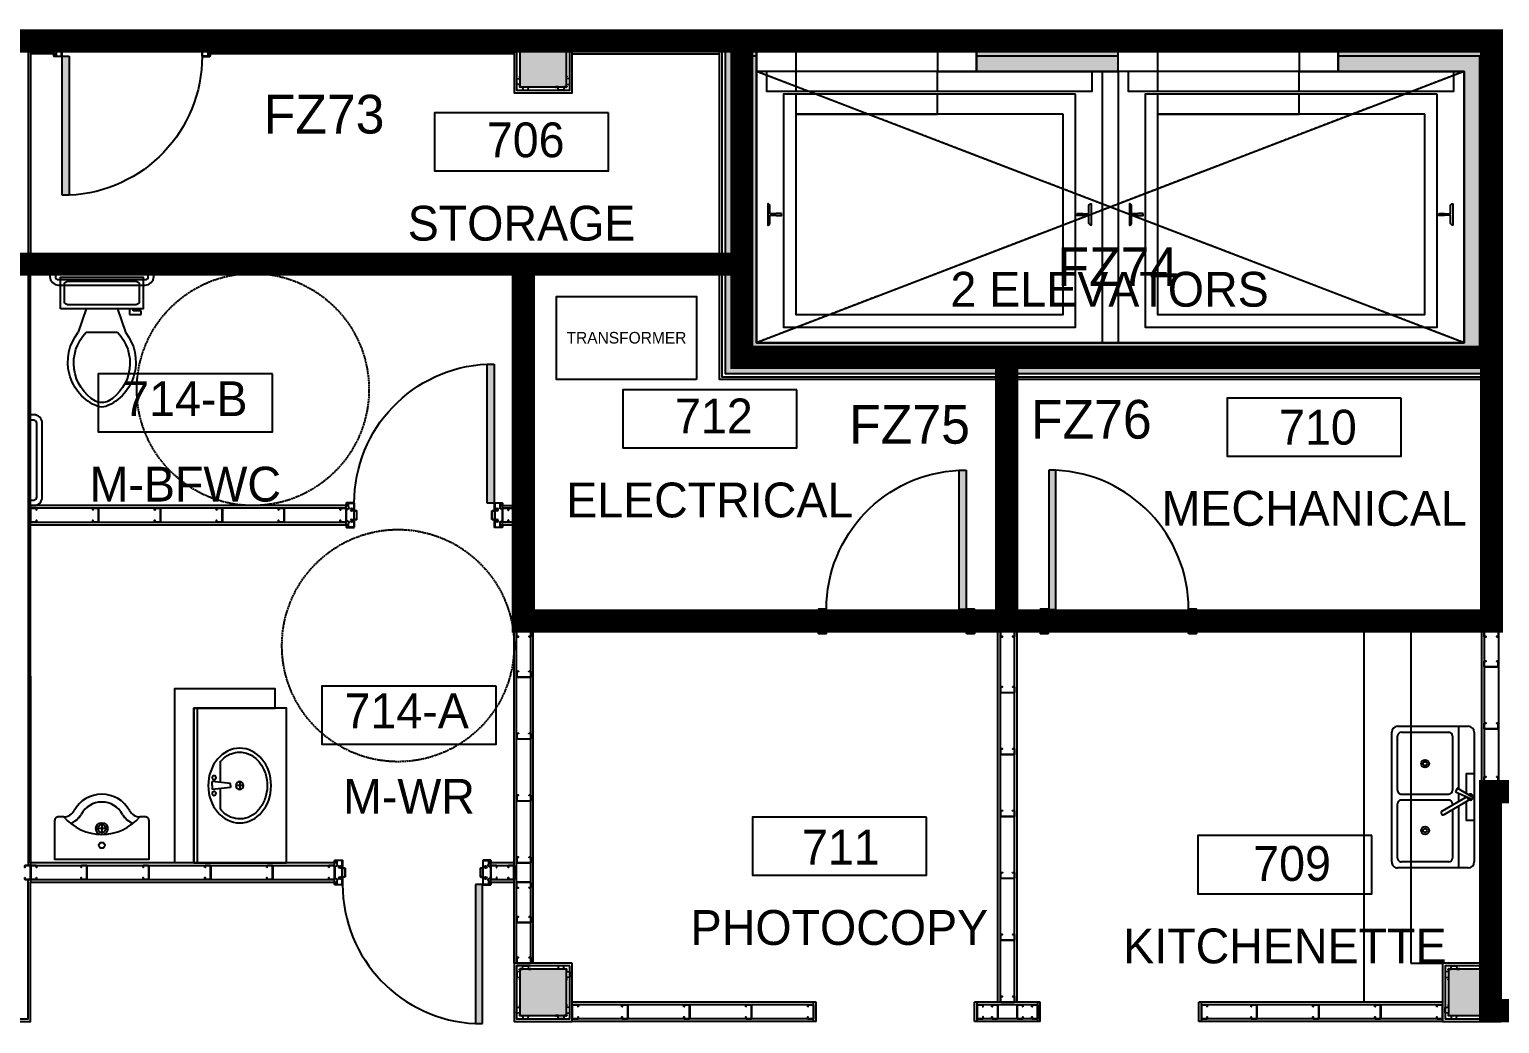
# Model space of a CAD drawing. Header units: millimetres. Extents: x 5414 to 278894, y 4264 to 146383.
# Drawn here: x 239594 to 249094, y 16099 to 22523 of the extents above; entities that cross this region are included whole.
import ezdxf
from ezdxf.enums import TextEntityAlignment as Align

# ---------------------------------------------------------------- set-up
doc = ezdxf.new("R2010")
doc.units = ezdxf.units.MM
doc.linetypes.add('Commercial Base Plan$0$ACAD_ISO02W100', pattern=[15, 12, -3])
for name, color, linetype in [('Commercial Base Plan$0$A-DR-INT', 6, 'Continuous'), ('Commercial Base Plan$0$A-GL-RMS-IDN', 6, 'Continuous'), ('Commercial Base Plan$0$A-PL-LAY-S', 6, 'Continuous'), ('Commercial Base Plan$0$H-PB-FIX', 6, 'Continuous'), ('Commercial Base Plan$0$R-FC-WSR-BRF', 6, 'Continuous'), ('E-FP-FZ', 1, 'Continuous')]:
    doc.layers.add(name, color=color, linetype=linetype)
doc.styles.add('ARCH', font='comic.ttf')
doc.styles.add('Commercial Base Plan$0$STYLUS BT', font='stylu.ttf')

# ---------------------------------------------------------------- blocks, each defined once
blk = doc.blocks.new('Commercial Base Plan$0$wbOval Bath Vanity 482x406 top')
for p, q in [((-150.9, 127), (-20, 127)), ((-12.7, 58.9), (-25.4, 177.8)), ((0, 177.8), (-25.4, 177.8)), ((0, 177.8), (25.4, 177.8)), ((12.7, 58.9), (25.4, 177.8)), ((20, 127), (150.9, 127)), ((-25.4, 0), (25.4, 0)), ((0, 58.9), (-12.7, 58.9)), ((0, 58.9), (12.7, 58.9)), ((0, -25.4), (0, 25.4))]:
    blk.add_line(p, q)
for centre, radius in [((-50.8, 165.1), 12.7), ((50.8, 165.1), 12.7), ((0, 0), 25.4)]:
    blk.add_circle(centre, radius)
blk.add_ellipse((0, 0), major_axis=(-241.3, 0), ratio=0.842105)
blk.add_open_spline([(-150.9, 127), (-156.2, 122.7), (-161.2, 118.2), (-183.4, 96.3), (-196.7, 76.4), (-212.3, 37.5), (-215.9, 18.7), (-215.9, 0), (-215.9, -14.9), (-213.6, -29.8), (-202.4, -65.6), (-190.7, -86.1), (-158.7, -122.5), (-138.3, -138.3), (-91.5, -162.6), (-65.1, -171), (-10.3, -179.1), (18.1, -178.7), (72.5, -169), (98.5, -159.8), (144.2, -134.2), (163.9, -117.8), (194.3, -80.6), (205, -59.8), (216.6, -16.9), (217.5, 5.3), (209.3, 48.8), (200.3, 70), (176.9, 103), (164.9, 115.7), (150.9, 127)], degree=3, knots=[5.476012, 5.476012, 5.476012, 5.476012, 5.578585, 5.578585, 5.958606, 5.958606, 6.283185, 6.283185, 6.283185, 6.541474, 6.541474, 6.921495, 6.921495, 7.301517, 7.301517, 7.681538, 7.681538, 8.061559, 8.061559, 8.44158, 8.44158, 8.821601, 8.821601, 9.201622, 9.201622, 9.581644, 9.581644, 9.961665, 9.961665, 10.231939, 10.231939, 10.231939, 10.231939])
blk = doc.blocks.new('Commercial Base Plan$0$Toilet - top')
for p, q in [((9.5, -6), (9.5, -2)), ((-10, -8.5), (-8, -8.5)), ((-10, -9.5), (-10, -8.5)), ((-7, -9.5), (-10, -9.5)), ((-8, -8.5), (-8, -8)), ((-7, -8), (-7, -9.5)), ((-4, -8), (-6, -14)), ((4, -8), (6, -14)), ((4, -14), (-4, -14))]:
    blk.add_line(p, q)
blk.add_lwpolyline([(10.5, -8), (10.5, 0), (-10.5, 0), (-10.5, -8)], close=True)
for points in [[(-9.5, -2), (-9.5, -6)], [(8.5, -1), (-8.5, -1)], [(-8.5, -7), (8.5, -7)]]:
    blk.add_lwpolyline(points)
for centre, radius, start, end in [((-8.62, -1.88), 0.884, 81.8699, 188.1301), ((8.62, -1.88), 0.884, 351.8699, 98.1301), ((-8.62, -6.12), 0.884, 171.8699, 278.1301), ((8.62, -6.12), 0.884, 261.8699, 8.1301), ((3.52, -21.58), 12.17, 141.4691, 247.9714), ((4.2, -21.82), 11.33, 136.3677, 238.9468), ((-3.52, -21.58), 12.17, 292.0284, 38.5307), ((-4.2, -21.82), 11.33, 301.053, 43.6321), ((0, -27.88), 4, 245.7318, 294.2682), ((0, -29), 4, 254.8605, 285.1395)]:
    blk.add_arc(centre, radius, start, end)
blk = doc.blocks.new('Commercial Base Plan$0$wbC_Stud 92x38')
blk.add_lwpolyline([(-13, 38), (-3, 38, -0.414214), (0, 35), (0, 3, -0.414214), (-3, 0), (-89, 0, -0.414214), (-92, 3), (-92, 35, -0.414214), (-89, 38), (-79, 38), (-79, 37), (-89, 37, 0.414214), (-91, 35), (-91, 3, 0.414214), (-89, 1), (-3, 1, 0.414214), (-1, 3), (-1, 35, 0.414214), (-3, 37), (-13, 37)], format="xyb", close=True)
blk = doc.blocks.new('Commercial Base Plan$0$wbFurringChanel 70x22')
blk.add_lwpolyline([(4.9, 2.6), (0.5, 2.6, 0.414214), (0, 2.1), (0, 0.5, 0.414214), (0.5, 0), (15.5, 0, 0.394412), (16, 0.5), (17.5, 21.5, -0.394412), (18, 22), (18.3, 22, -0.198912), (18.6, 21.9), (19.1, 21.4, 0.198912), (19.4, 21.3), (50.6, 21.3), (50.6, 21.3, 0.198912), (50.9, 21.4), (51.4, 21.9, -0.198912), (51.7, 22), (52, 22, -0.394412), (52.5, 21.5), (54, 0.5, 0.394412), (54.5, 0), (69.5, 0, 0.414214), (70, 0.5), (70, 1.5, 0.414214), (69.5, 2), (65, 2)], format="xyb")
blk = doc.blocks.new('Commercial Base Plan$0$wbDoorPlan 900x124(1010ro)')
for p, q in [((54.5, 976.1), (54.5, 77)), ((99.5, 976.1), (54.5, 976.1)), ((99.5, 77), (99.5, 976.1)), ((1, -34.6), (1, 34.5)), ((54.5, 77), (99.5, 77)), ((1009, -34.6), (1009, 34.5))]:
    blk.add_line(p, q)
for points in [[(9, 65), (2, 65, -0.414214), (1, 66), (1, 77, -0.414214), (2, 78), (50, 78, -0.414214), (51, 77), (51, 29, 0.414214), (52, 28), (66, 28, -0.414214), (67, 27), (67, -27, -0.414214), (66, -28), (52, -28, 0.414214), (51, -29), (51, -77, -0.414214), (50, -78), (2, -78, -0.414214), (1, -77), (1, -66, -0.414214), (2, -65), (9, -65), (9, -64), (2, -64, 0.414214), (0, -66), (0, -77, 0.414214), (2, -79), (50, -79, 0.414214), (52, -77), (52, -29), (66, -29, 0.414214), (68, -27), (68, 27, 0.414214), (66, 29), (52, 29), (52, 77, 0.414214), (50, 79), (2, 79, 0.414214), (0, 77), (0, 66, 0.414214), (2, 64), (9, 64)], [(1001, 65), (1008, 65, 0.414214), (1009, 66), (1009, 77, 0.414214), (1008, 78), (960, 78, 0.414214), (959, 77), (959, 29, -0.414214), (958, 28), (944, 28, 0.414214), (943, 27), (943, -27, 0.414214), (944, -28), (958, -28, -0.414214), (959, -29), (959, -77, 0.414214), (960, -78), (1008, -78, 0.414214), (1009, -77), (1009, -66, 0.414214), (1008, -65), (1001, -65), (1001, -64), (1008, -64, -0.414214), (1010, -66), (1010, -77, -0.414214), (1008, -79), (960, -79, -0.414214), (958, -77), (958, -29), (944, -29, -0.414214), (942, -27), (942, 27, -0.414214), (944, 29), (958, 29), (958, 77, -0.414214), (960, 79), (1008, 79, -0.414214), (1010, 77), (1010, 66, -0.414214), (1008, 64), (1001, 64)]]:
    blk.add_lwpolyline(points, format="xyb", close=True)
for points in [[(0, -34), (0, 34), (20, 45), (15, 51.5), (15, 77), (50, 77), (50, -77), (15, -77), (15, -51.5), (20, -45)], [(1010, -34), (1010, 34), (990, 45), (995, 51.5), (995, 77), (960, 77), (960, -77), (995, -77), (995, -51.5), (990, -45)]]:
    blk.add_lwpolyline(points, close=True)
for centre in [(35, 36), (975, 36), (35, -36), (975, -36)]:
    blk.add_circle(centre, 8)
blk.add_arc((58.9, 77.9), 899.1, 359.94192, 87.41192)
blk.add_solid([(54.5, 976.1), (99.5, 976.1), (54.5, 77), (99.5, 77)])
blk = doc.blocks.new('Commercial Base Plan$0$att.RoomName&Number')
blk.add_lwpolyline([(-7.5, 0), (7.5, 0), (7.5, 5), (-7.5, 5)], close=True)
at = {"style": 'Commercial Base Plan$0$STYLUS BT'}
for tag, p in [('ROOM_NAME', (0, 9.5)), ('ROOM', (0, 2.5))]:
    blk.add_attdef(tag, text='', height=3, dxfattribs=at).set_placement(p, align=Align.MIDDLE)
blk = doc.blocks.new('Commercial Base Plan$0$wbUrinal')
for p, q in [((0, -8.75), (0, -6.75)), ((-1, -7.75), (1, -7.75))]:
    blk.add_line(p, q)
blk.add_lwpolyline([(9.66, -10.75), (11, -10.75, 0.414214), (12, -9.75), (12, 0), (-12, 0), (-12, -9.75, 0.414214), (-11, -10.75), (-9.66, -10.75)], format="xyb")
for centre, radius in [((0, -3.5), 0.75), ((0, -7.75), 1.5), ((0, -7.75), 1)]:
    blk.add_circle(centre, radius)
for centre, radius, start, end in [((0, -18.88), 12.62, 40.0581, 139.9419), ((-9.67, -13.75), 3, 28.5074, 89.9383), ((-9.67, -13.75), 5, 28.5074, 69.7827), ((9.67, -13.75), 5, 110.2173, 151.4926), ((9.67, -13.75), 3, 90.0617, 151.4926), ((0, -8.5), 8, 208.5074, 331.4926), ((0, -8.5), 6, 208.5074, 331.4926)]:
    blk.add_arc(centre, radius, start, end)
blk = doc.blocks.new('Commercial Base Plan$0$Sink-double - 36 in top')
for p, q in [((2, -6.6), (-57.4, -110.2)), ((-34.8, -121.7), (14, -12.8)), ((-1.5, -48.2), (90.6, -207.7)), ((112.6, -195), (18.2, -31.6)), ((-457.2, -101.6), (-52.5, -101.6)), ((-57.4, -110.2), (-34.8, -121.7)), ((-25.8, -101.6), (29.3, -101.6)), ((-19.1, -469.9), (-19.1, -165.1)), ((19.1, -165.1), (19.1, -469.9)), ((58.7, -101.6), (457.2, -101.6))]:
    blk.add_line(p, q)
for points in [[(-419.1, 0), (419.1, 0)], [(-23.3, -50.8), (-152.4, -50.8), (-152.4, 0), (152.4, 0), (152.4, -50.8), (29.4, -50.8)], [(-457.2, -495.3), (-457.2, -38.1)], [(-0.2, -50.8), (-3, -50.8)], [(457.2, -38.1), (457.2, -495.3)], [(-419.1, -469.9), (-419.1, -165.1)], [(-393.7, -139.7), (-44.4, -139.7)], [(44.4, -139.7), (51.3, -139.7)], [(80.7, -139.7), (393.7, -139.7)], [(419.1, -165.1), (419.1, -469.9)], [(419.1, -533.4), (-419.1, -533.4)], [(-44.4, -495.3), (-393.7, -495.3)], [(393.7, -495.3), (44.4, -495.3)]]:
    blk.add_lwpolyline(points)
for centre, radius in [((-215.9, -317.5), 25.4), ((-215.9, -317.5), 12.7), ((215.9, -317.5), 25.4), ((215.9, -317.5), 12.7)]:
    blk.add_circle(centre, radius)
for centre, radius, start, end in [((-419.1, -38.1), 38.1, 90, 180), ((419.1, -38.1), 38.1, 0, 90), ((0, -25.4), 19.1, 269.2246, 216.2304), ((-393.7, -165.1), 25.4, 90, 180), ((-44.4, -165.1), 25.4, 0, 90), ((44.4, -165.1), 25.4, 90, 180), ((393.7, -165.1), 25.4, 0, 90), ((101.6, -201.4), 12.7, 210, 30), ((-393.7, -469.9), 25.4, 180, 270), ((-44.4, -469.9), 25.4, 270, 0), ((44.4, -469.9), 25.4, 180, 270), ((393.7, -469.9), 25.4, 270, 0), ((-419.1, -495.3), 38.1, 180, 270), ((419.1, -495.3), 38.1, 270, 0)]:
    blk.add_arc(centre, radius, start, end)

msp = doc.modelspace()

# ---------------------------------------------------------------- hatches: boundary and pattern name
at = {"layer": 'Commercial Base Plan$0$A-PL-LAY-S'}
for points in [[(243064, 22451.2), (242764, 22451.2), (242764, 22151.2), (243064, 22151.2)], [(243064, 16451.2), (242764, 16451.2), (242764, 16151.2), (243064, 16151.2)], [(243064, 16451.2), (242764, 16451.2), (242764, 16151.2), (243064, 16151.2)], [(249064, 16451.2), (248764, 16451.2), (248764, 16151.2), (249064, 16151.2)], [(249064, 16451.2), (248764, 16451.2), (248764, 16151.2), (249064, 16151.2)]]:
    msp.add_hatch(color=256, dxfattribs=at).paths.add_polyline_path(points)
h = msp.add_hatch(color=256, dxfattribs=at)
h.paths.add_polyline_path([(245714, 22251.2), (246629, 22251.2), (246629, 22451.2), (245714, 22451.2)], flags=17)
h.paths.add_polyline_path([(244292, 22251.2), (244292, 20498.2), (248864, 20498.2), (248864, 22251.2), (248051, 22251.2), (248051, 22451.2), (249064, 22451.2), (249064, 20298.2), (244092, 20298.2), (244092, 22451.2), (244292, 22451.2)])

# ---------------------------------------------------------------- linework, layer by layer
msp.add_line((239602, 18343.4), (239602, 17137.2))
at = {"layer": 'Commercial Base Plan$0$A-DR-INT'}
msp.add_line((245852, 18760.2), (245852, 20260.2), dxfattribs=at)
at = {"layer": 'Commercial Base Plan$0$A-PL-LAY-S'}
for p, q in [((239602, 22489.2), (239602, 22365.2)), ((239752, 22365.2), (239752, 22489.2)), ((240762, 22365.2), (240762, 22489.2)), ((243102, 22489.2), (244054, 22489.2)), ((243102, 22473.2), (244054, 22473.2)), ((244292, 22489.2), (244292, 22451.2)), ((245714, 22489.2), (246629, 22489.2)), ((245714, 22489.2), (245714, 22451.2)), ((245714, 22473.2), (246629, 22473.2)), ((246629, 22489.2), (246629, 22451.2)), ((248051, 22489.2), (248051, 22451.2)), ((243102, 22381.2), (244054, 22381.2)), ((243102, 22365.2), (244054, 22365.2)), ((239602, 21070.2), (239602, 20946.2)), ((242726, 17137.2), (242726, 20946.2)), ((242850, 20946.2), (242726, 20946.2)), ((242742, 16489.2), (242742, 20946.2)), ((242834, 16489.2), (242834, 20946.2)), ((242850, 18760.2), (242850, 20946.2)), ((245868, 16237.2), (245868, 20260.2)), ((245960, 16237.2), (245960, 20260.2)), ((245976, 18760.2), (245976, 20260.2)), ((248978, 20260.2), (248978, 18760.2)), ((248994, 20260.2), (248994, 16489.2)), ((249086, 20260.2), (249086, 16489.2)), ((241641, 19430.2), (239602, 19430.2)), ((242651, 19446.2), (242726, 19446.2)), ((242651, 19322.2), (242651, 19446.2)), ((242651, 19430.2), (242726, 19430.2)), ((239602, 19338.2), (241058, 19338.2)), ((241058, 19338.2), (241182, 19338.2)), ((241182, 19338.2), (241641, 19338.2)), ((242651, 19338.2), (242726, 19338.2)), ((242651, 19322.2), (242726, 19322.2)), ((244692, 18760.2), (242850, 18760.2)), ((242850, 18636.2), (242850, 18760.2)), ((244692, 18744.2), (242850, 18744.2)), ((244692, 18636.2), (244692, 18760.2)), ((245852, 18760.2), (245702, 18760.2)), ((245702, 18636.2), (245702, 18760.2)), ((245852, 18744.2), (245702, 18744.2)), ((245852, 18636.2), (245852, 18760.2)), ((246126, 18760.2), (245976, 18760.2)), ((245976, 18636.2), (245976, 18760.2)), ((246126, 18744.2), (245976, 18744.2)), ((246126, 18636.2), (246126, 18760.2)), ((248978, 18760.2), (247136, 18760.2)), ((247136, 18636.2), (247136, 18760.2)), ((248978, 18744.2), (247136, 18744.2)), ((248978, 18636.2), (248978, 18760.2)), ((244692, 18652.2), (242850, 18652.2)), ((242850, 16489.2), (242850, 18636.2)), ((244692, 18636.2), (242850, 18636.2)), ((245852, 18652.2), (245702, 18652.2)), ((245852, 18636.2), (245702, 18636.2)), ((245852, 16237.2), (245852, 18636.2)), ((246126, 18652.2), (245976, 18652.2)), ((245976, 16237.2), (245976, 18636.2)), ((246126, 18636.2), (245976, 18636.2)), ((248978, 18652.2), (247136, 18652.2)), ((248978, 18636.2), (247136, 18636.2)), ((248216, 18636.2), (248216, 16237.2)), ((248521, 18636.2), (248521, 16489.2)), ((248978, 18636.2), (248978, 16489.2)), ((239602, 17137.2), (239602, 17013.2)), ((241566, 17013.2), (241566, 17137.2)), ((242576, 17013.2), (242576, 17137.2)), ((242726, 17013.2), (242726, 17137.2)), ((242726, 16489.2), (242726, 17013.2)), ((248521, 16489.2), (248726, 16489.2)), ((244677, 16237.2), (243102, 16237.2)), ((244661, 16221.2), (243102, 16221.2)), ((244661, 16113.2), (244661, 16237.2)), ((244677, 16113.2), (244677, 16237.2)), ((245852, 16237.2), (245702, 16237.2)), ((245702, 16113.2), (245702, 16237.2)), ((245718, 16113.2), (245718, 16237.2)), ((246110, 16221.2), (245718, 16221.2)), ((245976, 16237.2), (245852, 16237.2)), ((246126, 16237.2), (245976, 16237.2)), ((246110, 16113.2), (246110, 16237.2)), ((246126, 16113.2), (246126, 16237.2)), ((248726, 16237.2), (247151, 16237.2)), ((247151, 16113.2), (247151, 16237.2)), ((247167, 16113.2), (247167, 16237.2)), ((248726, 16221.2), (247167, 16221.2)), ((244661, 16129.2), (243102, 16129.2)), ((244677, 16113.2), (243102, 16113.2)), ((246126, 16113.2), (245702, 16113.2)), ((246110, 16129.2), (245718, 16129.2)), ((248726, 16113.2), (247151, 16113.2)), ((248726, 16129.2), (247167, 16129.2))]:
    msp.add_line(p, q, dxfattribs=at)
at = {"layer": 'Commercial Base Plan$0$A-PL-LAY-S', "linetype": 'Continuous'}
for p, q in [((248864, 20498.2), (244292, 22251.2)), ((248864, 22251.2), (244292, 20498.2))]:
    msp.add_line(p, q, dxfattribs=at)
at = {"layer": 'Commercial Base Plan$0$A-PL-LAY-S', "linetype": 'Commercial Base Plan$0$ACAD_ISO02W100'}
for p, q in [((248864, 20498.2), (244292, 22251.2)), ((248864, 22251.2), (244292, 20498.2))]:
    msp.add_line(p, q, dxfattribs=at)
at = {"layer": 'Commercial Base Plan$0$A-PL-LAY-S'}
for points in [[(237102, 16203.2), (237102, 16113.2), (236726, 16113.2), (236726, 22489.2), (239602, 22489.2), (239752, 22489.2)], [(237086, 16203.2), (237086, 16129.2), (236742, 16129.2), (236742, 22473.2), (239586, 22473.2), (239752, 22473.2)], [(240762, 22489.2), (242726, 22489.2)], [(240762, 22473.2), (242726, 22473.2)], [(248051, 22489.2), (249102, 22489.2), (249102, 20260.2), (244054, 20260.2), (244054, 22489.2), (244292, 22489.2)], [(248051, 22473.2), (249086, 22473.2), (249086, 20276.2), (244070, 20276.2), (244070, 22473.2), (244292, 22473.2)], [(248051, 22451.2), (248051, 22251.2), (248864, 22251.2), (248864, 20498.2), (244292, 20498.2), (244292, 22451.2)], [(245714, 22451.2), (245714, 22251.2), (246629, 22251.2), (246629, 22451.2)], [(239752, 22381.2), (239586, 22381.2), (239586, 21054.2), (244054, 21054.2)], [(239752, 22365.2), (239602, 22365.2), (239602, 21070.2), (244054, 21070.2)], [(242726, 22381.2), (240762, 22381.2)], [(242726, 22365.2), (240762, 22365.2)], [(248051, 22351.2), (248864, 22351.2), (248964, 22351.2), (248964, 20498.2), (248964, 20398.2), (244292, 20398.2), (244192, 20398.2), (244192, 22251.2), (244192, 22351.2), (244292, 22351.2)], [(245714, 22351.2), (246629, 22351.2)], [(244054, 20962.2), (239586, 20962.2), (239586, 17121.2), (241566, 17121.2)], [(241566, 17137.2), (239602, 17137.2), (239602, 20946.2), (242726, 20946.2)], [(242850, 20946.2), (244054, 20946.2)], [(239602, 19322.2), (241058, 19322.2), (241058, 19322.2), (241182, 19322.2), (241182, 19322.2), (241641, 19322.2), (241641, 19446.2), (239602, 19446.2)], [(240656, 17137.2), (240656, 18137.2), (241182, 18137.2), (241182, 18261.2), (241182, 18261.2), (241058, 18261.2), (241058, 18261.2), (240532, 18261.2), (240532, 17137.2)], [(242726, 17137.2), (242576, 17137.2)], [(242576, 17121.2), (242726, 17121.2)], [(238051, 16203.2), (238051, 16113.2), (239602, 16113.2), (239602, 17013.2), (241566, 17013.2)], [(238067, 16203.2), (238067, 16129.2), (239586, 16129.2), (239586, 17029.2), (241566, 17029.2)], [(242576, 17029.2), (242726, 17029.2)], [(242576, 17013.2), (242726, 17013.2)]]:
    msp.add_lwpolyline(points, dxfattribs=at)
at = {"layer": 'Commercial Base Plan$0$A-PL-LAY-S', "linetype": 'Continuous'}
for points in [[(243102, 22489.2), (242726, 22489.2), (242726, 22113.2), (243102, 22113.2)], [(243102, 16489.2), (242726, 16489.2), (242726, 16113.2), (243102, 16113.2)], [(249102, 16489.2), (248726, 16489.2), (248726, 16113.2), (249102, 16113.2)]]:
    msp.add_lwpolyline(points, close=True, dxfattribs=at)
at = {"layer": 'Commercial Base Plan$0$A-PL-LAY-S'}
for points in [[(243086, 22473.2), (242742, 22473.2), (242742, 22129.2), (243086, 22129.2)], [(243064, 22451.2), (242764, 22451.2), (242764, 22151.2), (243064, 22151.2)], [(244292, 22251.2), (244292, 20498.2), (248864, 20498.2), (248864, 22251.2), (248051, 22251.2), (248051, 22451.2), (249064, 22451.2), (249064, 20298.2), (244092, 20298.2), (244092, 22451.2), (244292, 22451.2)], [(245714, 22251.2), (246629, 22251.2), (246629, 22451.2), (245714, 22451.2)], [(248864, 22251.2), (244292, 22251.2), (244292, 20498.2), (248864, 20498.2)], [(243904, 20260.2), (243000, 20260.2), (243000, 20796.2), (243904, 20796.2)], [(240656, 18137.2), (240656, 17137.2), (241256, 17137.2), (241256, 18137.2)], [(240656, 18137.2), (240656, 17137.2), (240681, 17137.2), (240681, 18137.2)], [(243086, 16473.2), (242742, 16473.2), (242742, 16129.2), (243086, 16129.2)], [(243064, 16451.2), (242764, 16451.2), (242764, 16151.2), (243064, 16151.2)], [(249086, 16473.2), (248742, 16473.2), (248742, 16129.2), (249086, 16129.2)], [(249064, 16451.2), (248764, 16451.2), (248764, 16151.2), (249064, 16151.2)]]:
    msp.add_lwpolyline(points, close=True, dxfattribs=at)
at = {"layer": 'Commercial Base Plan$0$A-PL-LAY-S', "ltscale": 0.3}
for points in [[(244292, 22451.2), (244546, 22451.2), (244546, 22251.2), (244292, 22251.2)], [(244292, 22451.2), (244546, 22451.2), (244546, 22251.2), (244292, 22251.2)], [(245714, 22451.2), (245461, 22451.2), (245461, 22251.2), (245714, 22251.2)], [(245714, 22451.2), (245461, 22451.2), (245461, 22251.2), (245714, 22251.2)], [(246629, 22451.2), (246883, 22451.2), (246883, 22251.2), (246629, 22251.2)], [(246629, 22451.2), (246883, 22451.2), (246883, 22251.2), (246629, 22251.2)], [(248051, 22451.2), (247798, 22451.2), (247798, 22251.2), (248051, 22251.2)], [(248051, 22451.2), (247798, 22451.2), (247798, 22251.2), (248051, 22251.2)], [(244357, 22251.2), (244357, 22124.2), (246462, 22124.2), (246462, 22251.2)], [(244357, 22251.2), (244357, 22124.2), (246462, 22124.2), (246462, 22251.2)], [(245461, 22251.2), (244546, 22251.2), (244546, 22124.2), (245461, 22124.2)], [(245461, 22251.2), (244546, 22251.2), (244546, 22124.2), (245461, 22124.2)], [(246629, 20498.2), (246527, 20498.2), (246527, 22251.2), (246629, 22251.2)], [(246629, 20498.2), (246527, 20498.2), (246527, 22251.2), (246629, 22251.2)], [(248799, 22251.2), (246694, 22251.2), (246694, 22124.2), (248799, 22124.2)], [(248799, 22251.2), (246694, 22251.2), (246694, 22124.2), (248799, 22124.2)], [(247798, 22251.2), (246883, 22251.2), (246883, 22124.2), (247798, 22124.2)], [(247798, 22251.2), (246883, 22251.2), (246883, 22124.2), (247798, 22124.2)], [(246353, 22104.7), (244466, 22104.7), (244466, 20599.7), (246353, 20599.7)], [(246353, 22104.7), (244466, 22104.7), (244466, 20599.7), (246353, 20599.7)], [(245461, 22104.7), (244546, 22104.7), (244546, 21974.7), (245461, 21974.7)], [(245461, 22104.7), (244546, 22104.7), (244546, 21974.7), (245461, 21974.7)], [(248690, 22104.7), (246803, 22104.7), (246803, 20599.7), (248690, 20599.7)], [(248690, 22104.7), (246803, 22104.7), (246803, 20599.7), (248690, 20599.7)], [(247798, 22104.7), (246883, 22104.7), (246883, 21974.7), (247798, 21974.7)], [(247798, 22104.7), (246883, 22104.7), (246883, 21974.7), (247798, 21974.7)], [(246273, 21974.7), (244546, 21974.7), (244546, 20679.7), (246273, 20679.7)], [(246273, 21974.7), (244546, 21974.7), (244546, 20679.7), (246273, 20679.7)], [(248610, 21974.7), (246883, 21974.7), (246883, 20679.7), (248610, 20679.7)], [(248610, 21974.7), (246883, 21974.7), (246883, 20679.7), (248610, 20679.7)], [(244454, 21334.2), (244419.5, 21334.2), (244416.5, 21331.2), (244382, 21331.2), (244379, 21334.2), (244379, 21386.2), (244369, 21396.2), (244365, 21396.2), (244365, 21258.2), (244369, 21258.2), (244379, 21268.2), (244379, 21320.2), (244382, 21323.2), (244416.5, 21323.2), (244419.5, 21320.2), (244454, 21320.2)], [(244454, 21334.2), (244419.5, 21334.2), (244416.5, 21331.2), (244382, 21331.2), (244379, 21334.2), (244379, 21386.2), (244369, 21396.2), (244365, 21396.2), (244365, 21258.2), (244369, 21258.2), (244379, 21268.2), (244379, 21320.2), (244382, 21323.2), (244416.5, 21323.2), (244419.5, 21320.2), (244454, 21320.2)], [(246365, 21334.2), (246399.5, 21334.2), (246402.5, 21331.2), (246437, 21331.2), (246440, 21334.2), (246440, 21386.2), (246450, 21396.2), (246454, 21396.2), (246454, 21258.2), (246450, 21258.2), (246440, 21268.2), (246440, 21320.2), (246437, 21323.2), (246402.5, 21323.2), (246399.5, 21320.2), (246365, 21320.2)], [(246365, 21334.2), (246399.5, 21334.2), (246402.5, 21331.2), (246437, 21331.2), (246440, 21334.2), (246440, 21386.2), (246450, 21396.2), (246454, 21396.2), (246454, 21258.2), (246450, 21258.2), (246440, 21268.2), (246440, 21320.2), (246437, 21323.2), (246402.5, 21323.2), (246399.5, 21320.2), (246365, 21320.2)], [(246791, 21334.2), (246756.5, 21334.2), (246753.5, 21331.2), (246719, 21331.2), (246716, 21334.2), (246716, 21386.2), (246706, 21396.2), (246702, 21396.2), (246702, 21258.2), (246706, 21258.2), (246716, 21268.2), (246716, 21320.2), (246719, 21323.2), (246753.5, 21323.2), (246756.5, 21320.2), (246791, 21320.2)], [(246791, 21334.2), (246756.5, 21334.2), (246753.5, 21331.2), (246719, 21331.2), (246716, 21334.2), (246716, 21386.2), (246706, 21396.2), (246702, 21396.2), (246702, 21258.2), (246706, 21258.2), (246716, 21268.2), (246716, 21320.2), (246719, 21323.2), (246753.5, 21323.2), (246756.5, 21320.2), (246791, 21320.2)], [(248702, 21334.2), (248736.5, 21334.2), (248739.5, 21331.2), (248774, 21331.2), (248777, 21334.2), (248777, 21386.2), (248787, 21396.2), (248791, 21396.2), (248791, 21258.2), (248787, 21258.2), (248777, 21268.2), (248777, 21320.2), (248774, 21323.2), (248739.5, 21323.2), (248736.5, 21320.2), (248702, 21320.2)], [(248702, 21334.2), (248736.5, 21334.2), (248739.5, 21331.2), (248774, 21331.2), (248777, 21334.2), (248777, 21386.2), (248787, 21396.2), (248791, 21396.2), (248791, 21258.2), (248787, 21258.2), (248777, 21268.2), (248777, 21320.2), (248774, 21323.2), (248739.5, 21323.2), (248736.5, 21320.2), (248702, 21320.2)]]:
    msp.add_lwpolyline(points, close=True, dxfattribs=at)
at = {"layer": 'Commercial Base Plan$0$R-FC-WSR-BRF'}
for points in [[(239727, 20946.2), (239727, 20926.2, 0.414214), (239782, 20871.2), (240342, 20871.2, 0.414214), (240397, 20926.2), (240397, 20946.2)], [(239762, 20946.2), (239762, 20926.2, 0.414214), (239782, 20906.2), (240342, 20906.2, 0.414214), (240362, 20926.2), (240362, 20946.2)], [(239602, 19446.2), (239622, 19446.2, 0.414214), (239677, 19501.2), (239677, 19978, 0.414214), (239622, 20033), (239602, 20033)], [(239602, 19481.2), (239622, 19481.2, 0.414214), (239642, 19501.2), (239642, 19978, 0.414214), (239622, 19998), (239602, 19998)]]:
    msp.add_lwpolyline(points, format="xyb", dxfattribs=at)
at = {"layer": 'Commercial Base Plan$0$R-FC-WSR-BRF', "linetype": 'Commercial Base Plan$0$ACAD_ISO02W100'}
for centre in [(241038.1, 20196.2), (241976, 18541.3)]:
    msp.add_circle(centre, 750, dxfattribs=at)
at = {"layer": 'E-FP-FZ', "const_width": 150}
for points in [[(244197.3, 22447.7), (239443.9, 22447.7), (239443.9, 21006.1), (244197.3, 21006.1)], [(244197.3, 22447.7), (249041.7, 22447.7), (249041.7, 20403.5), (244197.3, 20403.5)], [(245909.2, 18700.9), (249041.7, 18700.9), (249041.7, 20403.5), (245909.2, 20403.5)], [(249035.2, 17597.5), (252391.2, 17597.5), (252391.2, 16182.9), (249035.2, 16182.9)]]:
    msp.add_lwpolyline(points, close=True, dxfattribs=at)
msp.add_lwpolyline([(245909.2, 18700.9), (242786.2, 18700.9), (242786.2, 21006.1)], dxfattribs=at)

# ---------------------------------------------------------------- block references
at = {"layer": 'Commercial Base Plan$0$A-DR-INT', "xscale": -1, "rotation": 180}
msp.add_blockref('Commercial Base Plan$0$wbDoorPlan 900x124(1010ro)', (239752, 22427.2), dxfattribs=at)
at = {"layer": 'Commercial Base Plan$0$A-DR-INT', "xscale": -1}
for p in [(242651, 19384.2), (245702, 18698.2)]:
    msp.add_blockref('Commercial Base Plan$0$wbDoorPlan 900x124(1010ro)', p, dxfattribs=at)
at = {"layer": 'Commercial Base Plan$0$A-DR-INT'}
msp.add_blockref('Commercial Base Plan$0$wbDoorPlan 900x124(1010ro)', (246126, 18698.2), dxfattribs=at)
at = {"layer": 'Commercial Base Plan$0$A-DR-INT', "rotation": 180}
msp.add_blockref('Commercial Base Plan$0$wbDoorPlan 900x124(1010ro)', (242576, 17075.2), dxfattribs=at)
at = {"layer": 'Commercial Base Plan$0$A-GL-RMS-IDN'}
ref = msp.add_blockref('Commercial Base Plan$0$att.RoomName&Number', (242774.1, 21983.1), dxfattribs=dict(at, xscale=75, yscale=75, zscale=75, rotation=180))
ref.add_attrib('ROOM', '706', dxfattribs={"layer": '0', "height": 225, "style": 'Commercial Base Plan$0$STYLUS BT'}).set_placement((242800.9, 21809.1), align=Align.MIDDLE)
ref.add_attrib('ROOM_NAME', 'STORAGE', dxfattribs={"layer": '0', "height": 225, "style": 'Commercial Base Plan$0$STYLUS BT'}).set_placement((242774.1, 21270.6), align=Align.MIDDLE)
ref = msp.add_blockref('Commercial Base Plan$0$att.RoomName&Number', (240601.5, 20297.2), dxfattribs=dict(at, xscale=75, yscale=75, zscale=75, rotation=180))
ref.add_attrib('ROOM', '714-B', dxfattribs={"layer": '0', "height": 225, "style": 'Commercial Base Plan$0$STYLUS BT'}).set_placement((240601.9, 20136.4), align=Align.MIDDLE)
ref.add_attrib('ROOM_NAME', 'M-BFWC', dxfattribs={"layer": '0', "height": 225, "style": 'Commercial Base Plan$0$STYLUS BT'}).set_placement((240601.5, 19584.7), align=Align.MIDDLE)
ref = msp.add_blockref('Commercial Base Plan$0$att.RoomName&Number', (243990.1, 20194.8), dxfattribs=dict(at, xscale=75, yscale=75, zscale=75, rotation=180))
ref.add_attrib('ROOM', '712', dxfattribs={"layer": '0', "height": 225, "style": 'Commercial Base Plan$0$STYLUS BT'}).set_placement((244016.9, 20026.8), align=Align.MIDDLE)
ref.add_attrib('ROOM_NAME', 'ELECTRICAL', dxfattribs={"layer": '0', "height": 225, "style": 'Commercial Base Plan$0$STYLUS BT'}).set_placement((243990.1, 19482.3), align=Align.MIDDLE)
ref = msp.add_blockref('Commercial Base Plan$0$att.RoomName&Number', (247896, 20140.8), dxfattribs=dict(at, xscale=75, yscale=75, zscale=75, rotation=180))
ref.add_attrib('ROOM', '710', dxfattribs={"layer": '0', "height": 225, "style": 'Commercial Base Plan$0$STYLUS BT'}).set_placement((247920.2, 19952.5), align=Align.MIDDLE)
ref.add_attrib('ROOM_NAME', 'MECHANICAL', dxfattribs={"layer": '0', "height": 225, "style": 'Commercial Base Plan$0$STYLUS BT'}).set_placement((247896, 19428.3), align=Align.MIDDLE)
ref = msp.add_blockref('Commercial Base Plan$0$att.RoomName&Number', (242046.9, 18279.7), dxfattribs=dict(at, xscale=75, yscale=75, zscale=75, rotation=180))
ref.add_attrib('ROOM', '714-A', dxfattribs={"layer": '0', "height": 225, "style": 'Commercial Base Plan$0$STYLUS BT'}).set_placement((242032, 18119.6), align=Align.MIDDLE)
ref.add_attrib('ROOM_NAME', 'M-WR', dxfattribs={"layer": '0', "height": 225, "style": 'Commercial Base Plan$0$STYLUS BT'}).set_placement((242046.9, 17567.2), align=Align.MIDDLE)
ref = msp.add_blockref('Commercial Base Plan$0$att.RoomName&Number', (244828.1, 17432.7), dxfattribs=dict(at, xscale=75, yscale=75, zscale=75, rotation=180))
ref.add_attrib('ROOM', '711', dxfattribs={"layer": '0', "height": 225, "style": 'Commercial Base Plan$0$STYLUS BT'}).set_placement((244837.3, 17238.9), align=Align.MIDDLE)
ref.add_attrib('ROOM_NAME', 'PHOTOCOPY', dxfattribs={"layer": '0', "height": 225, "style": 'Commercial Base Plan$0$STYLUS BT'}).set_placement((244828.1, 16720.2), align=Align.MIDDLE)
ref = msp.add_blockref('Commercial Base Plan$0$att.RoomName&Number', (247706.7, 17313.4), dxfattribs=dict(at, xscale=75, yscale=75, zscale=75, rotation=180))
ref.add_attrib('ROOM', '709', dxfattribs={"layer": '0', "height": 225, "style": 'Commercial Base Plan$0$STYLUS BT'}).set_placement((247753.2, 17133.7), align=Align.MIDDLE)
ref.add_attrib('ROOM_NAME', 'KITCHENETTE', dxfattribs={"layer": '0', "height": 225, "style": 'Commercial Base Plan$0$STYLUS BT'}).set_placement((247706.7, 16600.9), align=Align.MIDDLE)
at = {"layer": 'Commercial Base Plan$0$A-PL-LAY-S'}
for name, p, rotation in [('Commercial Base Plan$0$wbC_Stud 92x38', (239564, 22381.2), 270), ('Commercial Base Plan$0$wbC_Stud 92x38', (239602, 22381.2), 270), ('Commercial Base Plan$0$wbC_Stud 92x38', (239752, 22473.2), 90.00000000000001), ('Commercial Base Plan$0$wbC_Stud 92x38', (240762, 22381.2), 270), ('Commercial Base Plan$0$wbC_Stud 92x38', (241126, 22473.2), 90.00000000000001), ('Commercial Base Plan$0$wbC_Stud 92x38', (241526, 22473.2), 90.00000000000001), ('Commercial Base Plan$0$wbC_Stud 92x38', (241926, 22473.2), 90.00000000000001), ('Commercial Base Plan$0$wbC_Stud 92x38', (242326, 22473.2), 90.00000000000001), ('Commercial Base Plan$0$wbC_Stud 92x38', (242726, 22473.2), 90.00000000000001), ('Commercial Base Plan$0$wbFurringChanel 70x22', (243064, 22451.2), 270), ('Commercial Base Plan$0$wbC_Stud 92x38', (243102, 22381.2), 270), ('Commercial Base Plan$0$wbC_Stud 92x38', (243419.3, 22473.2), 90.00000000000001), ('Commercial Base Plan$0$wbC_Stud 92x38', (243737.6, 22473.2), 90.00000000000001), ('Commercial Base Plan$0$wbC_Stud 92x38', (244054, 22473.2), 90.00000000000001), ('Commercial Base Plan$0$wbFurringChanel 70x22', (242764, 22151.2), 90.00000000000001), ('Commercial Base Plan$0$wbFurringChanel 70x22', (243064, 22151.2), 180), ('Commercial Base Plan$0$wbC_Stud 92x38', (239602, 20962.2), 270), ('Commercial Base Plan$0$wbC_Stud 92x38', (239926, 21054.2), 90.00000000000001), ('Commercial Base Plan$0$wbC_Stud 92x38', (240326, 21054.2), 90.00000000000001), ('Commercial Base Plan$0$wbC_Stud 92x38', (240726, 21054.2), 90.00000000000001), ('Commercial Base Plan$0$wbC_Stud 92x38', (241126, 21054.2), 90.00000000000001), ('Commercial Base Plan$0$wbC_Stud 92x38', (241526, 21054.2), 90.00000000000001), ('Commercial Base Plan$0$wbC_Stud 92x38', (241926, 21054.2), 90.00000000000001), ('Commercial Base Plan$0$wbC_Stud 92x38', (242326, 21054.2), 90.00000000000001), ('Commercial Base Plan$0$wbC_Stud 92x38', (242726, 21054.2), 90.00000000000001), ('Commercial Base Plan$0$wbC_Stud 92x38', (243254, 21054.2), 90.00000000000001), ('Commercial Base Plan$0$wbC_Stud 92x38', (243654, 21054.2), 90.00000000000001), ('Commercial Base Plan$0$wbC_Stud 92x38', (244054, 21054.2), 90.00000000000001), ('Commercial Base Plan$0$wbC_Stud 92x38', (245868, 20260.2), 180), ('Commercial Base Plan$0$wbC_Stud 92x38', (240041, 19430.2), 90.00000000000001), ('Commercial Base Plan$0$wbC_Stud 92x38', (240441, 19430.2), 90.00000000000001), ('Commercial Base Plan$0$wbC_Stud 92x38', (240841, 19430.2), 90.00000000000001), ('Commercial Base Plan$0$wbC_Stud 92x38', (241241, 19430.2), 90.00000000000001), ('Commercial Base Plan$0$wbC_Stud 92x38', (241641, 19430.2), 90.00000000000001), ('Commercial Base Plan$0$wbC_Stud 92x38', (242726, 19430.2), 90.00000000000001), ('Commercial Base Plan$0$wbC_Stud 92x38', (243092, 18744.2), 90.00000000000001), ('Commercial Base Plan$0$wbC_Stud 92x38', (243492, 18744.2), 90.00000000000001), ('Commercial Base Plan$0$wbC_Stud 92x38', (243892, 18744.2), 90.00000000000001), ('Commercial Base Plan$0$wbC_Stud 92x38', (244292, 18744.2), 90.00000000000001), ('Commercial Base Plan$0$wbC_Stud 92x38', (244692, 18744.2), 90.00000000000001), ('Commercial Base Plan$0$wbC_Stud 92x38', (245852, 18744.2), 90.00000000000001), ('Commercial Base Plan$0$wbC_Stud 92x38', (246126, 18744.2), 90.00000000000001), ('Commercial Base Plan$0$wbC_Stud 92x38', (247378, 18744.2), 90.00000000000001), ('Commercial Base Plan$0$wbC_Stud 92x38', (247778, 18744.2), 90.00000000000001), ('Commercial Base Plan$0$wbC_Stud 92x38', (248178, 18744.2), 90.00000000000001), ('Commercial Base Plan$0$wbC_Stud 92x38', (248578, 18744.2), 90.00000000000001), ('Commercial Base Plan$0$wbC_Stud 92x38', (248978, 18744.2), 90.00000000000001), ('Commercial Base Plan$0$wbC_Stud 92x38', (248994, 17533.2), 180), ('Commercial Base Plan$0$wbC_Stud 92x38', (239602, 17029.2), 270), ('Commercial Base Plan$0$wbC_Stud 92x38', (239966, 17121.2), 90.00000000000001), ('Commercial Base Plan$0$wbC_Stud 92x38', (240366, 17121.2), 90.00000000000001), ('Commercial Base Plan$0$wbC_Stud 92x38', (240766, 17121.2), 90.00000000000001), ('Commercial Base Plan$0$wbC_Stud 92x38', (241166, 17121.2), 90.00000000000001), ('Commercial Base Plan$0$wbC_Stud 92x38', (241566, 17121.2), 90.00000000000001), ('Commercial Base Plan$0$wbC_Stud 92x38', (242726, 17121.2), 90.00000000000001), ('Commercial Base Plan$0$wbFurringChanel 70x22', (243064, 16451.2), 270), ('Commercial Base Plan$0$wbFurringChanel 70x22', (249064, 16451.2), 270), ('Commercial Base Plan$0$wbFurringChanel 70x22', (242764, 16151.2), 90.00000000000001), ('Commercial Base Plan$0$wbFurringChanel 70x22', (243064, 16151.2), 180), ('Commercial Base Plan$0$wbC_Stud 92x38', (243461, 16221.2), 90.00000000000001), ('Commercial Base Plan$0$wbC_Stud 92x38', (243861, 16221.2), 90.00000000000001), ('Commercial Base Plan$0$wbC_Stud 92x38', (244261, 16221.2), 90.00000000000001), ('Commercial Base Plan$0$wbC_Stud 92x38', (244661, 16221.2), 90.00000000000001), ('Commercial Base Plan$0$wbC_Stud 92x38', (245852, 16221.2), 90.00000000000001), ('Commercial Base Plan$0$wbC_Stud 92x38', (246110, 16221.2), 90.00000000000001), ('Commercial Base Plan$0$wbC_Stud 92x38', (247526, 16221.2), 90.00000000000001), ('Commercial Base Plan$0$wbC_Stud 92x38', (247926, 16221.2), 90.00000000000001), ('Commercial Base Plan$0$wbC_Stud 92x38', (248326, 16221.2), 90.00000000000001), ('Commercial Base Plan$0$wbC_Stud 92x38', (248726, 16221.2), 90.00000000000001), ('Commercial Base Plan$0$wbFurringChanel 70x22', (248764, 16151.2), 90.00000000000001), ('Commercial Base Plan$0$wbFurringChanel 70x22', (249064, 16151.2), 180)]:
    msp.add_blockref(name, p, dxfattribs=dict(at, rotation=rotation))
at = {"layer": 'Commercial Base Plan$0$A-PL-LAY-S', "xscale": -1}
for name, p, rotation in [('Commercial Base Plan$0$wbFurringChanel 70x22', (242764, 22451.2), 90), ('Commercial Base Plan$0$wbFurringChanel 70x22', (242764, 22151.2), 180), ('Commercial Base Plan$0$wbFurringChanel 70x22', (243064, 22151.2), 270), ('Commercial Base Plan$0$wbC_Stud 92x38', (239602, 20962.2), 90), ('Commercial Base Plan$0$wbC_Stud 92x38', (242850, 21054.2), 270), ('Commercial Base Plan$0$wbC_Stud 92x38', (242834, 20946.2), 180), ('Commercial Base Plan$0$wbC_Stud 92x38', (249086, 20260.2), 180), ('Commercial Base Plan$0$wbC_Stud 92x38', (239602, 19430.2), 270), ('Commercial Base Plan$0$wbC_Stud 92x38', (242651, 19430.2), 270), ('Commercial Base Plan$0$wbC_Stud 92x38', (242834, 19322.2), 180), ('Commercial Base Plan$0$wbC_Stud 92x38', (249086, 19156.2), 180), ('Commercial Base Plan$0$wbC_Stud 92x38', (242850, 18744.2), 270), ('Commercial Base Plan$0$wbC_Stud 92x38', (245702, 18743.8), 270), ('Commercial Base Plan$0$wbC_Stud 92x38', (245976, 18743.8), 270), ('Commercial Base Plan$0$wbC_Stud 92x38', (247136, 18743.8), 270), ('Commercial Base Plan$0$wbC_Stud 92x38', (242834, 18636.2), 180), ('Commercial Base Plan$0$wbC_Stud 92x38', (245960, 18636.2), 180), ('Commercial Base Plan$0$wbC_Stud 92x38', (249086, 18636.2), 180), ('Commercial Base Plan$0$wbC_Stud 92x38', (239602, 17029.2), 90), ('Commercial Base Plan$0$wbC_Stud 92x38', (242576, 17121.2), 270), ('Commercial Base Plan$0$wbC_Stud 92x38', (242834, 17013.2), 180), ('Commercial Base Plan$0$wbFurringChanel 70x22', (242764, 16451.2), 90), ('Commercial Base Plan$0$wbFurringChanel 70x22', (248764, 16451.2), 90), ('Commercial Base Plan$0$wbFurringChanel 70x22', (242764, 16151.2), 180), ('Commercial Base Plan$0$wbFurringChanel 70x22', (243064, 16151.2), 270), ('Commercial Base Plan$0$wbC_Stud 92x38', (243102, 16221.2), 270), ('Commercial Base Plan$0$wbC_Stud 92x38', (245718, 16221.2), 270), ('Commercial Base Plan$0$wbC_Stud 92x38', (245976, 16221.2), 270), ('Commercial Base Plan$0$wbC_Stud 92x38', (247167, 16220.8), 270), ('Commercial Base Plan$0$wbFurringChanel 70x22', (248764, 16151.2), 180), ('Commercial Base Plan$0$wbFurringChanel 70x22', (249064, 16151.2), 270)]:
    msp.add_blockref(name, p, dxfattribs=dict(at, rotation=rotation))
at = {"layer": 'Commercial Base Plan$0$A-PL-LAY-S'}
for name, p in [('Commercial Base Plan$0$wbFurringChanel 70x22', (242764, 22451.2)), ('Commercial Base Plan$0$wbC_Stud 92x38', (242834, 20646.2)), ('Commercial Base Plan$0$wbC_Stud 92x38', (242834, 20246.2)), ('Commercial Base Plan$0$wbC_Stud 92x38', (249086, 20026.2)), ('Commercial Base Plan$0$wbC_Stud 92x38', (242834, 19846.2)), ('Commercial Base Plan$0$wbC_Stud 92x38', (245960, 19837.2)), ('Commercial Base Plan$0$wbC_Stud 92x38', (249086, 19626.2)), ('Commercial Base Plan$0$wbC_Stud 92x38', (242834, 19446.2)), ('Commercial Base Plan$0$wbC_Stud 92x38', (245960, 19437.2)), ('Commercial Base Plan$0$wbC_Stud 92x38', (249086, 19280.2)), ('Commercial Base Plan$0$wbC_Stud 92x38', (242834, 19025.7)), ('Commercial Base Plan$0$wbC_Stud 92x38', (245960, 19037.2)), ('Commercial Base Plan$0$wbC_Stud 92x38', (242834, 18760.2)), ('Commercial Base Plan$0$wbC_Stud 92x38', (249086, 18760.2)), ('Commercial Base Plan$0$wbC_Stud 92x38', (249086, 18403.2)), ('Commercial Base Plan$0$wbC_Stud 92x38', (242834, 18337.2)), ('Commercial Base Plan$0$wbC_Stud 92x38', (245960, 18237.2)), ('Commercial Base Plan$0$wbC_Stud 92x38', (242834, 17937.2)), ('Commercial Base Plan$0$wbC_Stud 92x38', (249086, 18003.2)), ('Commercial Base Plan$0$wbC_Stud 92x38', (245960, 17837.2)), ('Commercial Base Plan$0$wbC_Stud 92x38', (249086, 17656.2)), ('Commercial Base Plan$0$wbC_Stud 92x38', (242834, 17537.2)), ('Commercial Base Plan$0$wbC_Stud 92x38', (245960, 17437.2)), ('Commercial Base Plan$0$wbC_Stud 92x38', (249086, 17289.2)), ('Commercial Base Plan$0$wbC_Stud 92x38', (242834, 17137.2)), ('Commercial Base Plan$0$wbC_Stud 92x38', (245960, 17037.2)), ('Commercial Base Plan$0$wbC_Stud 92x38', (249086, 16889.2)), ('Commercial Base Plan$0$wbC_Stud 92x38', (242834, 16751.2)), ('Commercial Base Plan$0$wbC_Stud 92x38', (245960, 16637.2)), ('Commercial Base Plan$0$wbC_Stud 92x38', (242834, 16489.2)), ('Commercial Base Plan$0$wbFurringChanel 70x22', (242764, 16451.2)), ('Commercial Base Plan$0$wbFurringChanel 70x22', (248764, 16451.2)), ('Commercial Base Plan$0$wbC_Stud 92x38', (249086, 16489.2)), ('Commercial Base Plan$0$wbC_Stud 92x38', (245960, 16237.2))]:
    msp.add_blockref(name, p, dxfattribs=at)
at = {"layer": 'Commercial Base Plan$0$A-PL-LAY-S', "xscale": -1}
for name, p in [('Commercial Base Plan$0$wbFurringChanel 70x22', (243064, 22451.2)), ('Commercial Base Plan$0$wbC_Stud 92x38', (245868, 18760.2)), ('Commercial Base Plan$0$wbFurringChanel 70x22', (243064, 16451.2)), ('Commercial Base Plan$0$wbFurringChanel 70x22', (249064, 16451.2))]:
    msp.add_blockref(name, p, dxfattribs=at)
at = {"layer": 'Commercial Base Plan$0$H-PB-FIX', "xscale": -25.39999999999418, "yscale": 25.39999999999418, "zscale": 25.4}
msp.add_blockref('Commercial Base Plan$0$Toilet - top', (240062, 20921.2), dxfattribs=at)
at = {"layer": 'Commercial Base Plan$0$H-PB-FIX', "rotation": 270}
msp.add_blockref('Commercial Base Plan$0$Sink-double - 36 in top', (248930, 17562.7), dxfattribs=at)
at = {"layer": 'Commercial Base Plan$0$H-PB-FIX', "xscale": -1, "rotation": 90}
msp.add_blockref('Commercial Base Plan$0$wbOval Bath Vanity 482x406 top', (240952.8, 17637.2), dxfattribs=at)
at = {"layer": 'Commercial Base Plan$0$H-PB-FIX', "xscale": 25.39999999999418, "yscale": 25.39999999999418, "zscale": 25.39999999999418, "rotation": 180}
msp.add_blockref('Commercial Base Plan$0$wbUrinal', (240062, 17162.2), dxfattribs=at)

# ---------------------------------------------------------------- texts
at = {"layer": 'Commercial Base Plan$0$A-GL-RMS-IDN', "style": 'Commercial Base Plan$0$STYLUS BT'}
msp.add_text('2 ELEVATORS', height=225, dxfattribs=at).set_placement((246573.8, 20731.3), align=Align.CENTER)
at = {"layer": 'Commercial Base Plan$0$A-PL-LAY-S', "style": 'Commercial Base Plan$0$STYLUS BT'}
msp.add_text('TRANSFORMER', height=75, dxfattribs=at).set_placement((243452, 20530.5), align=Align.MIDDLE_CENTER)
at = {"layer": 'E-FP-FZ', "style": 'ARCH'}
for s, p in [('FZ73', (241498.1, 21975)), ('FZ74', (246626.9, 20989.4)), ('FZ75', (245281.5, 19971)), ('FZ76', (246455.7, 20003.6))]:
    msp.add_text(s, height=250, dxfattribs=at).set_placement(p, align=Align.MIDDLE_CENTER)

doc.saveas('drawing.dxf')
